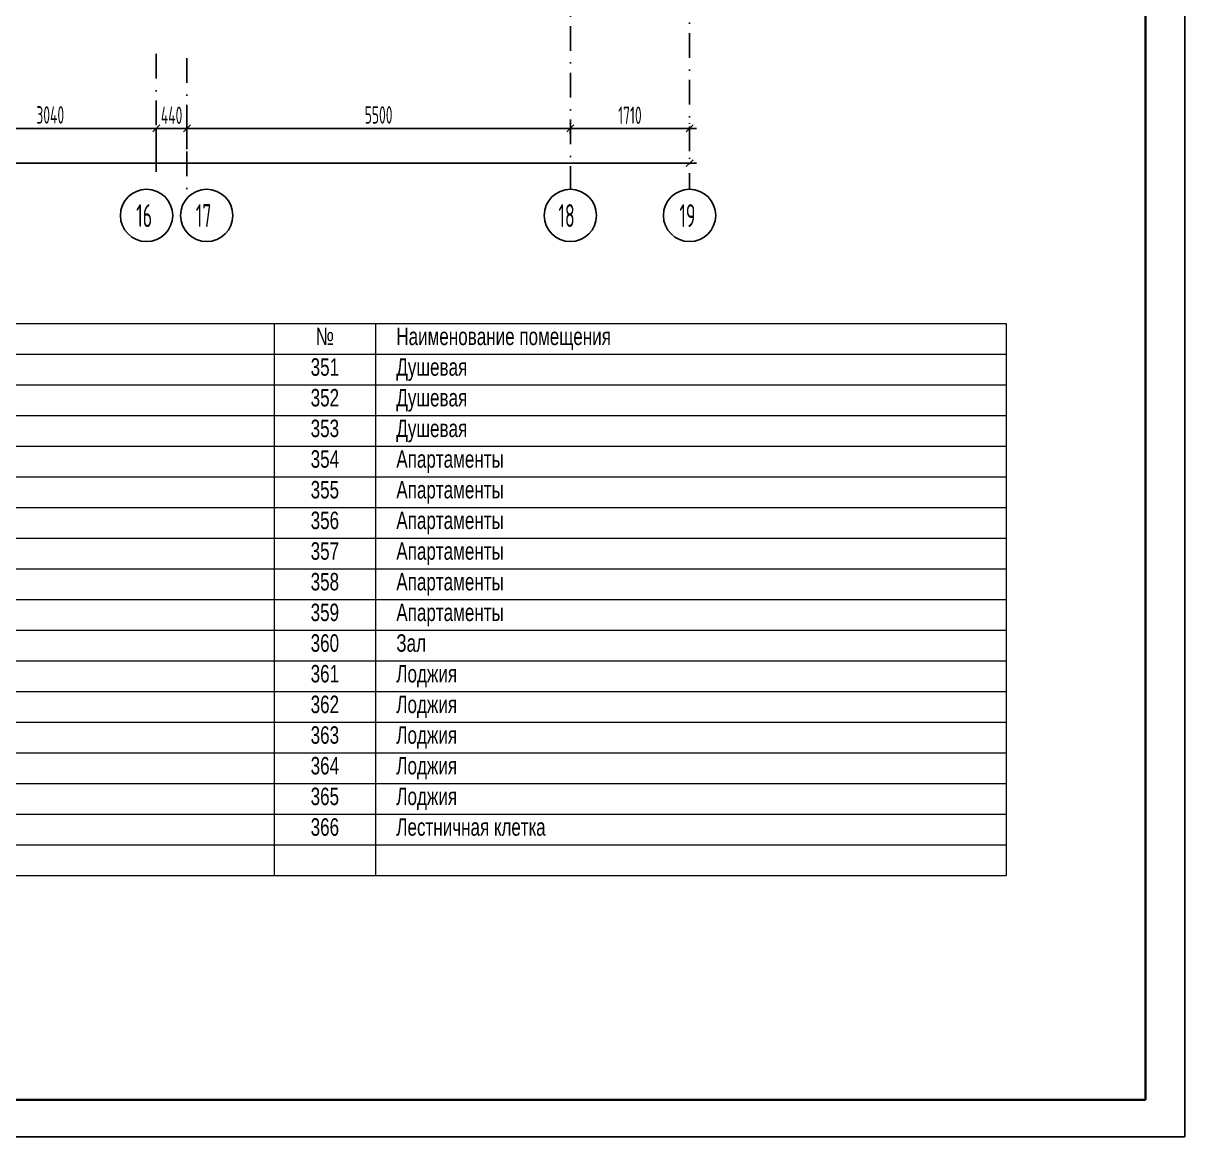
# Model space of a CAD drawing. Extents: x -1560602 to 321118, y -2308202 to -430103.
# Drawn here: x -1493102 to -1476440, y -2226596 to -2210618 of the extents above; entities that cross this region are included whole.
import ezdxf
from ezdxf.enums import TextEntityAlignment as Align

# ---------------------------------------------------------------- set-up
doc = ezdxf.new("R2010")
doc.units = 0
doc.header["$MEASUREMENT"] = 0
doc.header["$PDSIZE"] = -5
doc.linetypes.add('Dot & Dashed', pattern=[670.277762, 352.777767, -176.388884, 0, -141.111112])
doc.linetypes.add('Штрихпунктирная', pattern=[0.670278, 0.352778, -0.176389, 0, -0.141111])
doc.layers.get('0').update_dxf_attribs({"color": 255, "linetype": 'CONTINUOUS'})
doc.layers.get('Defpoints').update_dxf_attribs({"linetype": 'CONTINUOUS'})
doc.layers.add('Оси', color=253, linetype='Dot & Dashed')
doc.layers.add('РАЗМЕРЫ', color=255, linetype='CONTINUOUS')
doc.layers.add('Экспликация помещений', color=7, linetype='Continuous', lineweight=18)
doc.styles.add('2', font='arial.ttf', dxfattribs={"height": 2})
doc.styles.add('GOST 2.304', font='CS_Gost2304.shx', dxfattribs={"width": 0.7})
doc.styles.get("Standard").update_dxf_attribs({"font": 'spds.shx', "width": 0.7, "height": 250})
doc.styles.add('СГЕНЕРИР_СТИЛЬ_1', font='')
doc.styles.get('СГЕНЕРИР_СТИЛЬ_1').set_extended_font_data('GOST_type_A')
doc.dimstyles.new('SPDS', dxfattribs={"dimscale": 100, "dimtxt": 2.5, "dimasz": 1, "dimexe": 0.75, "dimexo": 0.625, "dimtad": 1, "dimdec": 0, "dimtxsty": 'GOST 2.304', "dimblk": 'OBLIQUE', "dimcen": 2.5, "dimdle": 1, "dimadec": 0, "dimazin": 2, "dimtfac": 0.75, "dimtdec": 0, "dimtmove": 0, "dimatfit": 0, "dimfxl": 1, "dimtolj": 1, "dimarcsym": 1})

# ---------------------------------------------------------------- blocks, each defined once
blk = doc.blocks.new('ARROWHEAD_6')
at = {"color": 0, "linetype": 'Continuous', "lineweight": 0}
for p, q in [((0, 0), (-1, 0)), ((-0.5, -0.5), (0.5, 0.5))]:
    blk.add_line(p, q, dxfattribs=at)
blk = doc.blocks.new('_Oblique')
at = {"color": 0, "linetype": 'ByBlock', "lineweight": -2}
blk.add_line((-0.5, -0.5), (0.5, 0.5), dxfattribs=at)
blk = doc.blocks.new('*D294')
at = {"layer": 'Defpoints', "color": 0, "transparency": 16777216}
for p in [(-1494234, -2212127), (-1491194, -2212127), (-1491194, -2212127)]:
    blk.add_point(p, dxfattribs=at)
at = {"layer": 'РАЗМЕРЫ', "color": 0, "lineweight": -2, "transparency": 16777216}
for p, q in [((-1494334, -2212127), (-1491094, -2212127)), ((-1491194, -2212064), (-1491194, -2212052)), ((-1494234, -2212189), (-1494234, -2212202))]:
    blk.add_line(p, q, dxfattribs=at)
at = {"layer": 'РАЗМЕРЫ', "color": 0, "lineweight": -2, "transparency": 16777216, "xscale": 100, "yscale": 100, "zscale": 100, "rotation": 180}
blk.add_blockref('_Oblique', (-1494234, -2212127), dxfattribs=at)
at = {"layer": 'РАЗМЕРЫ', "color": 0, "lineweight": -2, "transparency": 16777216, "xscale": 100, "yscale": 100, "zscale": 100}
blk.add_blockref('_Oblique', (-1491194, -2212127), dxfattribs=at)
at = {"layer": 'РАЗМЕРЫ', "color": 0, "transparency": 16777216, "insert": (-1492714, -2211934), "char_height": 250, "attachment_point": 5}
blk.add_mtext('\\A1;3040', dxfattribs=at)
blk = doc.blocks.new('*D295')
at = {"layer": 'Defpoints', "color": 0, "transparency": 16777216}
for p in [(-1491194, -2212128), (-1490754, -2212127), (-1490754, -2212127)]:
    blk.add_point(p, dxfattribs=at)
at = {"layer": 'РАЗМЕРЫ', "color": 0, "lineweight": -2, "transparency": 16777216}
for p, q in [((-1491294, -2212127), (-1490654, -2212127)), ((-1491194, -2212066), (-1491194, -2212052)), ((-1490754, -2212189), (-1490754, -2212202))]:
    blk.add_line(p, q, dxfattribs=at)
at = {"layer": 'РАЗМЕРЫ', "color": 0, "lineweight": -2, "transparency": 16777216, "xscale": 100, "yscale": 100, "zscale": 100, "rotation": 180}
blk.add_blockref('_Oblique', (-1491194, -2212127), dxfattribs=at)
at = {"layer": 'РАЗМЕРЫ', "color": 0, "lineweight": -2, "transparency": 16777216, "xscale": 100, "yscale": 100, "zscale": 100}
blk.add_blockref('_Oblique', (-1490754, -2212127), dxfattribs=at)
at = {"layer": 'РАЗМЕРЫ', "color": 0, "transparency": 16777216, "insert": (-1490974, -2211939), "char_height": 250, "attachment_point": 5}
blk.add_mtext('\\A1;440', dxfattribs=at)
blk = doc.blocks.new('*D296')
at = {"layer": 'Defpoints', "color": 0, "transparency": 16777216}
for p in [(-1490754, -2212127), (-1485254, -2212107), (-1485254, -2212127)]:
    blk.add_point(p, dxfattribs=at)
at = {"layer": 'РАЗМЕРЫ', "color": 0, "lineweight": -2, "transparency": 16777216}
for p, q in [((-1490854, -2212127), (-1485154, -2212127)), ((-1490754, -2212064), (-1490754, -2212052)), ((-1485254, -2212169), (-1485254, -2212202))]:
    blk.add_line(p, q, dxfattribs=at)
at = {"layer": 'РАЗМЕРЫ', "color": 0, "lineweight": -2, "transparency": 16777216, "xscale": 100, "yscale": 100, "zscale": 100, "rotation": 180}
blk.add_blockref('_Oblique', (-1490754, -2212127), dxfattribs=at)
at = {"layer": 'РАЗМЕРЫ', "color": 0, "lineweight": -2, "transparency": 16777216, "xscale": 100, "yscale": 100, "zscale": 100}
blk.add_blockref('_Oblique', (-1485254, -2212127), dxfattribs=at)
at = {"layer": 'РАЗМЕРЫ', "color": 0, "transparency": 16777216, "insert": (-1488004, -2211934), "char_height": 250, "attachment_point": 5}
blk.add_mtext('\\A1;5500', dxfattribs=at)
blk = doc.blocks.new('*D297')
at = {"layer": 'Defpoints', "color": 0, "transparency": 16777216}
for p in [(-1485254, -2212127), (-1483544, -2212127), (-1483544, -2212127)]:
    blk.add_point(p, dxfattribs=at)
at = {"layer": 'РАЗМЕРЫ', "color": 0, "lineweight": -2, "transparency": 16777216}
for p, q in [((-1485354, -2212127), (-1483444, -2212127)), ((-1485254, -2212064), (-1485254, -2212052)), ((-1483544, -2212064), (-1483544, -2212052))]:
    blk.add_line(p, q, dxfattribs=at)
at = {"layer": 'РАЗМЕРЫ', "color": 0, "lineweight": -2, "transparency": 16777216, "xscale": 100, "yscale": 100, "zscale": 100, "rotation": 180}
blk.add_blockref('_Oblique', (-1485254, -2212127), dxfattribs=at)
at = {"layer": 'РАЗМЕРЫ', "color": 0, "lineweight": -2, "transparency": 16777216, "xscale": 100, "yscale": 100, "zscale": 100}
blk.add_blockref('_Oblique', (-1483544, -2212127), dxfattribs=at)
at = {"layer": 'РАЗМЕРЫ', "color": 0, "transparency": 16777216, "insert": (-1484399, -2211939), "char_height": 250, "attachment_point": 5}
blk.add_mtext('\\A1;1710', dxfattribs=at)
blk = doc.blocks.new('*D298')
at = {"layer": 'Defpoints', "color": 0, "transparency": 16777216}
for p in [(-1551794, -2212626), (-1483544, -2212626), (-1483544, -2212626)]:
    blk.add_point(p, dxfattribs=at)
at = {"layer": 'РАЗМЕРЫ', "color": 0, "lineweight": -2, "transparency": 16777216}
for p, q in [((-1551894, -2212626), (-1483444, -2212626)), ((-1551794, -2212564), (-1551794, -2212551)), ((-1483544, -2212564), (-1483544, -2212551))]:
    blk.add_line(p, q, dxfattribs=at)
at = {"layer": 'РАЗМЕРЫ', "color": 0, "lineweight": -2, "transparency": 16777216, "xscale": 100, "yscale": 100, "zscale": 100, "rotation": 180}
blk.add_blockref('_Oblique', (-1551794, -2212626), dxfattribs=at)
at = {"layer": 'РАЗМЕРЫ', "color": 0, "lineweight": -2, "transparency": 16777216, "xscale": 100, "yscale": 100, "zscale": 100}
blk.add_blockref('_Oblique', (-1483544, -2212626), dxfattribs=at)
at = {"layer": 'РАЗМЕРЫ', "color": 0, "transparency": 16777216, "insert": (-1517669, -2212424), "char_height": 250, "attachment_point": 5}
blk.add_mtext('\\A1;68250', dxfattribs=at)

msp = doc.modelspace()

# ---------------------------------------------------------------- linework, layer by layer
at = {"color": 0, "lineweight": 35, "ltscale": 100}
for p, q in [((-1477001.6, -2153437.3), (-1477001.6, -2226064.3)), ((-1477001.6, -2226064.3), (-1558501.6, -2226064.3))]:
    msp.add_line(p, q, dxfattribs=at)
at = {"layer": 'Defpoints', "color": 0, "linetype": 'Continuous', "ltscale": 100}
for p, q in [((-1476440.2, -2152937.3), (-1476440.2, -2226595.6)), ((-1476440.2, -2226595.6), (-1560601.6, -2226595.6))]:
    msp.add_line(p, q, dxfattribs=at)
at = {"layer": 'Оси', "color": 0, "linetype": 'Штрихпунктирная', "lineweight": -3, "ltscale": 1000}
for p, q in [((-1485253.7, -2169766.2), (-1485253.7, -2213001.2)), ((-1483543.7, -2185956.2), (-1483543.7, -2213001.2)), ((-1491193.7, -2211058.8), (-1491193.7, -2213028)), ((-1490753.7, -2211119.9), (-1490753.7, -2213131.2))]:
    msp.add_line(p, q, dxfattribs=at)
at = {"layer": 'Оси', "color": 0, "linetype": 'Continuous'}
for p, q in [((-1494233.6, -2212126.7), (-1491193.9, -2212126.7)), ((-1491193.7, -2212426.1), (-1491193.7, -2212126.5)), ((-1491193.7, -2212426.1), (-1491193.7, -2212126.5)), ((-1491193.6, -2212126.7), (-1490753.9, -2212126.7)), ((-1490753.7, -2212426.1), (-1490753.7, -2212126.5)), ((-1490753.7, -2212426.1), (-1490753.7, -2212126.5)), ((-1490753.6, -2212126.7), (-1485253.9, -2212126.7)), ((-1485253.6, -2212126.7), (-1483543.9, -2212126.7)), ((-1551793.6, -2212626.2), (-1483543.9, -2212626.2))]:
    msp.add_line(p, q, dxfattribs=at)
at = {"layer": 'Оси', "color": 0, "linetype": 'Continuous', "ltscale": 100}
for centre in [(-1491332.8, -2213376.2), (-1490469.9, -2213376.2), (-1485253.7, -2213376.2), (-1483543.7, -2213376.2)]:
    msp.add_circle(centre, 375, dxfattribs=at)
at = {"layer": 'Экспликация помещений', "lineweight": 18}
for p, q in [((-1521000, -2214926.2), (-1479000, -2214926.2)), ((-1489500, -2214926.2), (-1489500, -2222846.2)), ((-1488050, -2214926.2), (-1488050, -2222846.2)), ((-1479000, -2214926.2), (-1479000, -2222846.2)), ((-1521000, -2215366.2), (-1479000, -2215366.2)), ((-1521000, -2215806.2), (-1479000, -2215806.2)), ((-1521000, -2216246.2), (-1479000, -2216246.2)), ((-1521000, -2216686.2), (-1479000, -2216686.2)), ((-1521000, -2217126.2), (-1479000, -2217126.2)), ((-1521000, -2217566.2), (-1479000, -2217566.2)), ((-1521000, -2218006.2), (-1479000, -2218006.2)), ((-1521000, -2218446.2), (-1479000, -2218446.2)), ((-1521000, -2218886.2), (-1479000, -2218886.2)), ((-1521000, -2219326.2), (-1479000, -2219326.2)), ((-1521000, -2219766.2), (-1479000, -2219766.2)), ((-1521000, -2220206.2), (-1479000, -2220206.2)), ((-1521000, -2220646.2), (-1479000, -2220646.2)), ((-1521000, -2221086.2), (-1479000, -2221086.2)), ((-1521000, -2221526.2), (-1479000, -2221526.2)), ((-1521000, -2221966.2), (-1479000, -2221966.2)), ((-1521000, -2222406.2), (-1479000, -2222406.2)), ((-1521000, -2222846.2), (-1479000, -2222846.2))]:
    msp.add_line(p, q, dxfattribs=at)

# ---------------------------------------------------------------- block references
at = {"layer": 'Оси', "color": 0, "xscale": 0.1425, "yscale": 0.1425, "zscale": 0.1425}
for p in [(-1491193.7, -2212126.7), (-1490753.7, -2212126.7), (-1485253.7, -2212126.7), (-1483543.7, -2212126.7), (-1483543.7, -2212626.2)]:
    msp.add_blockref('ARROWHEAD_6', p, dxfattribs=at)
at = {"layer": 'Оси', "color": 0, "xscale": 0.1425, "yscale": 0.1425, "zscale": 0.1425, "rotation": 180}
for p in [(-1491193.7, -2212126.7), (-1490753.7, -2212126.7), (-1485253.7, -2212126.7)]:
    msp.add_blockref('ARROWHEAD_6', p, dxfattribs=at)

# ---------------------------------------------------------------- texts
at = {"layer": 'Оси', "color": 0, "linetype": 'Continuous', "width": 0.7}
for s, p in [('16', (-1491481.1, -2213543.6)), ('17', (-1490625.7, -2213543.6)), ('18', (-1485424.6, -2213543.6)), ('19', (-1483689.5, -2213543.6))]:
    msp.add_text(s, height=330, dxfattribs=at).set_placement(p)
at = {"layer": 'Оси', "color": 0, "ltscale": 100, "char_height": 0.23, "attachment_point": 5, "style": 'СГЕНЕРИР_СТИЛЬ_1'}
for s, insert in [('\\A1;3040000', (-1492713.7, -2212126.5)), ('\\A1;440000', (-1490973.7, -2212126.5)), ('\\A1;5500000', (-1488003.7, -2212126.5)), ('\\A1;1710000', (-1484398.7, -2212126.5))]:
    msp.add_mtext(s, dxfattribs=dict(at, insert=insert))
at = {"layer": 'Экспликация помещений', "style": '2', "width": 0.7}
for s, p in [('№', (-1488775, -2215236.2)), ('351', (-1488775, -2215676.2)), ('352', (-1488775, -2216116.2)), ('353', (-1488775, -2216556.2)), ('354', (-1488775, -2216996.2)), ('355', (-1488775, -2217436.2)), ('356', (-1488775, -2217876.2)), ('357', (-1488775, -2218316.2)), ('358', (-1488775, -2218756.2)), ('359', (-1488775, -2219196.2)), ('360', (-1488775, -2219636.2)), ('361', (-1488775, -2220076.2)), ('362', (-1488775, -2220516.2)), ('363', (-1488775, -2220956.2)), ('364', (-1488775, -2221396.2)), ('365', (-1488775, -2221836.2)), ('366', (-1488775, -2222276.2))]:
    msp.add_text(s, height=250, dxfattribs=at).set_placement(p, align=Align.CENTER)
for s, p in [('Наименование помещения', (-1487750, -2215236.2)), ('Душевая', (-1487750, -2215676.2)), ('Душевая', (-1487750, -2216116.2)), ('Душевая', (-1487750, -2216556.2)), ('Апартаменты', (-1487750, -2216996.2)), ('Апартаменты', (-1487750, -2217436.2)), ('Апартаменты', (-1487750, -2217876.2)), ('Апартаменты', (-1487750, -2218316.2)), ('Апартаменты', (-1487750, -2218756.2)), ('Апартаменты', (-1487750, -2219196.2)), ('Зал', (-1487750, -2219636.2)), ('Лоджия', (-1487750, -2220076.2)), ('Лоджия', (-1487750, -2220516.2)), ('Лоджия', (-1487750, -2220956.2)), ('Лоджия', (-1487750, -2221396.2)), ('Лоджия', (-1487750, -2221836.2)), ('Лестничная клетка', (-1487750, -2222276.2))]:
    msp.add_text(s, height=250, dxfattribs=at).set_placement(p)

# ---------------------------------------------------------------- dimensions: what is measured, and where the dimension line sits
at = {"layer": 'РАЗМЕРЫ', "color": 0}
for base, p1, p2, picture, middle in [((-1491193.7, -2212126.7), (-1494233.7, -2212126.5), (-1491193.7, -2212126.7), '*D294', (-1492713.7, -2211934)), ((-1485253.7, -2212126.7), (-1490753.7, -2212126.7), (-1485253.7, -2212106.8), '*D296', (-1488003.7, -2211934)), ((-1483543.7, -2212126.7), (-1485253.7, -2212126.7), (-1483543.7, -2212126.7), '*D297', (-1484398.7, -2211939.2)), ((-1483543.9, -2212626.2), (-1551793.7, -2212626.2), (-1483543.9, -2212626.2), '*D298', (-1517668.8, -2212423.8))]:
    dim = msp.add_linear_dim(base=base, p1=p1, p2=p2, dimstyle='SPDS', override={"dimscale": 100, "dimlfac": 1, "dimtxsty": 'STANDARD', "dimtolj": 1}, dxfattribs=at)
    dim.commit()
    dim.dimension.update_dxf_attribs({"geometry": picture, "text_midpoint": middle})
dim = msp.add_linear_dim(base=(-1490753.7, -2212126.7), p1=(-1491193.7, -2212128.1), p2=(-1490753.7, -2212126.7), dimstyle='SPDS', override={"dimscale": 100, "dimlfac": 1, "dimtxsty": 'STANDARD', "dimtolj": 1}, dxfattribs=at)
dim.commit()
dim.dimension.update_dxf_attribs({"geometry": '*D295', "text_midpoint": (-1490973.7, -2212126.7), "dimtype": 160})

doc.saveas('drawing.dxf')
